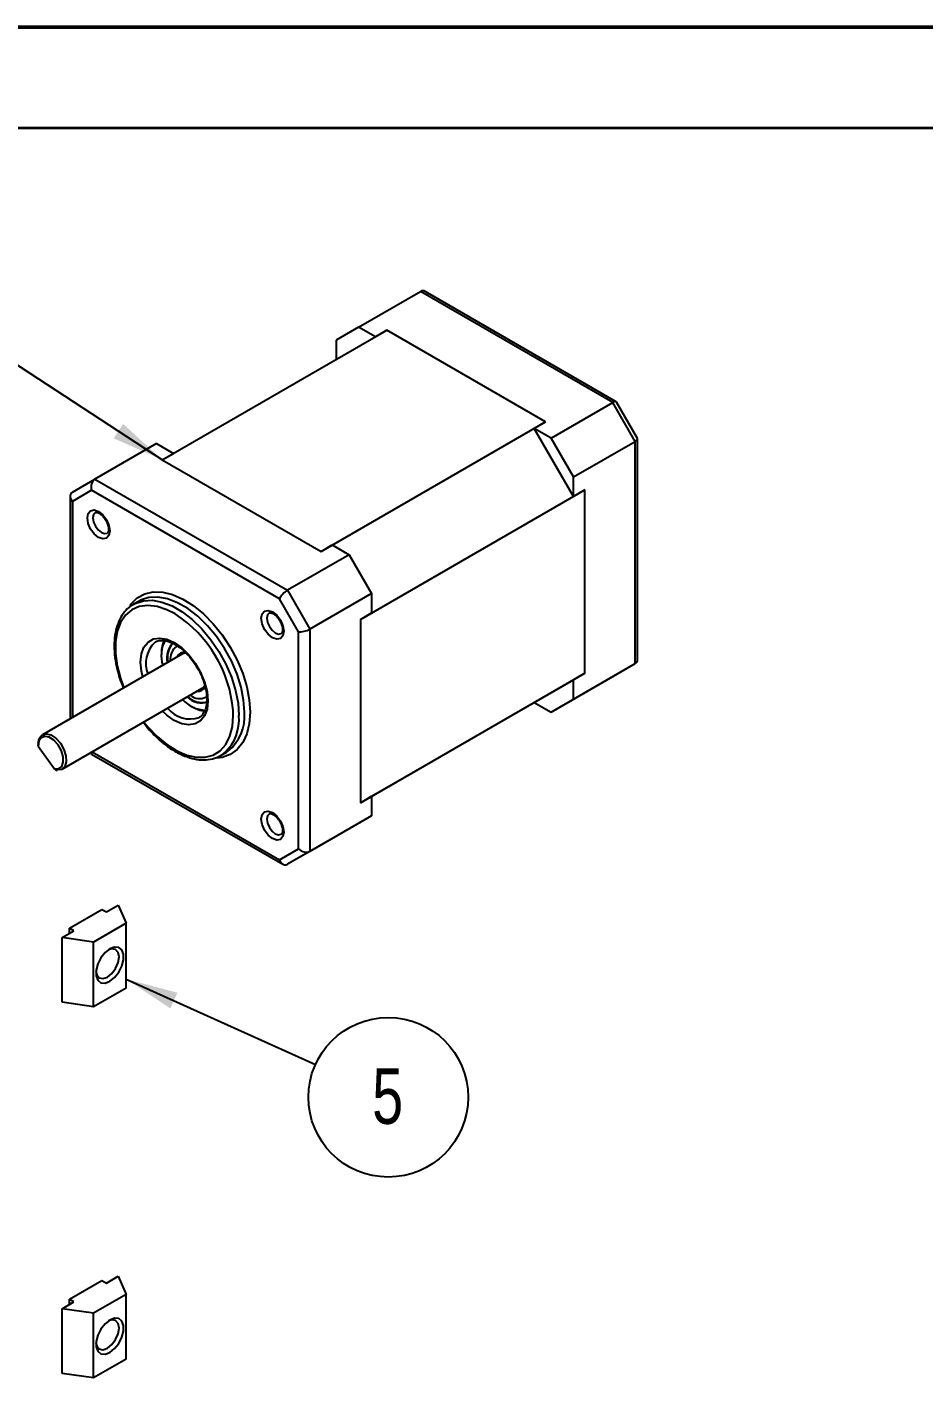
# Model space of a CAD drawing. Header units: millimetres. Extents: x 0 to 279, y 0 to 216.
# Drawn here: x 98.6 to 155.1, y 130.7 to 215.9 of the extents above; entities that cross this region are included whole.
import ezdxf

# ---------------------------------------------------------------- set-up
doc = ezdxf.new("R2010")
doc.units = ezdxf.units.MM
doc.layers.add('PAGE_BORDER', color=7, linetype='Continuous')
doc.layers.add('TITLE_BLOCK_BORDER', color=7, linetype='Continuous')
doc.styles.add('SLDTEXTSTYLE0', font='TXT', dxfattribs={"width": 0.75})
doc.dimstyles.new('SLDDIMSTYLE0', dxfattribs={"dimtxt": 0.18, "dimasz": 3.302, "dimexe": 0, "dimexo": 0.0625, "dimgap": 0, "dimtad": 0, "dimtih": 1, "dimtoh": 1, "dimdec": 0, "dimrnd": 1e-09, "dimzin": 0, "dimdsep": 46, "dimtxsty": 'Standard', "dimsah": 1, "dimcen": 0.09, "dimadec": 0, "dimazin": 0, "dimtfac": 3.302, "dimtdec": 0, "dimtofl": 0, "dimtmove": 0, "dimatfit": 3, "dimfxl": 1, "dimfrac": 2, "dimtolj": 1, "dimtzin": 0, "dimarcsym": 0})

# ---------------------------------------------------------------- blocks, each defined once
blk = doc.blocks.new('SW_NOTE_130')
at = {"layer": 'TITLE_BLOCK_BORDER', "color": 0}
blk.add_circle((4.586, -2.069), 5.031, dxfattribs=at)
at = {"layer": 'TITLE_BLOCK_BORDER', "color": 0, "insert": (4.55, -0.245), "char_height": 3.5, "attachment_point": 2, "style": 'SLDTEXTSTYLE0'}
blk.add_mtext('5', dxfattribs=at)

msp = doc.modelspace()

# ---------------------------------------------------------------- linework, layer by layer
at = {"color": 7, "linetype": 'Continuous', "lineweight": 50}
msp.add_line((0, 215.9), (279.4, 215.9), dxfattribs=at)
at = {"color": 7, "linetype": 'Continuous', "lineweight": 25}
for p, q in [((119.452, 196.988), (123.342, 199.233)), ((135.468, 192.232), (123.342, 199.233)), ((135.675, 192.282), (123.634, 199.233)), ((107.078, 188.62), (121.22, 196.784)), ((119.452, 196.988), (118.038, 196.171)), ((120.513, 196.376), (119.452, 196.988)), ((121.22, 196.784), (120.513, 196.376)), ((131.226, 191.008), (121.22, 196.784)), ((118.038, 196.171), (118.038, 194.947)), ((131.579, 189.987), (135.468, 192.232)), ((136.883, 189.783), (135.468, 192.232)), ((137.022, 189.964), (135.695, 192.262)), ((117.084, 182.844), (131.226, 191.008)), ((131.226, 191.008), (130.519, 190.6)), ((131.579, 189.987), (130.519, 190.6)), ((132.994, 186.313), (130.519, 190.6)), ((132.994, 187.538), (131.579, 189.987)), ((137.029, 176.033), (137.029, 189.937)), ((106.725, 189.64), (102.835, 187.395)), ((106.725, 189.64), (107.785, 189.028)), ((132.994, 187.538), (136.883, 189.783)), ((136.883, 175.779), (136.883, 189.783)), ((107.078, 188.62), (107.785, 189.028)), ((107.078, 188.62), (117.084, 182.844)), ((101.421, 186.578), (102.835, 187.395)), ((102.835, 187.395), (114.962, 180.394)), ((132.994, 186.313), (132.994, 187.538)), ((102.628, 186.698), (101.421, 186.001)), ((114.462, 179.867), (102.628, 186.698)), ((119.558, 178.557), (133.701, 186.721)), ((133.701, 186.721), (132.994, 186.313)), ((133.701, 175.167), (133.701, 186.721)), ((101.275, 186.325), (101.275, 172.42)), ((117.084, 182.844), (117.791, 183.252)), ((117.791, 183.252), (118.851, 182.64)), ((118.851, 182.64), (114.962, 180.394)), ((118.851, 182.64), (120.266, 180.19)), ((105.619, 179.717), (105.265, 179.513)), ((115.669, 177.776), (114.462, 179.867)), ((114.962, 180.394), (116.377, 177.945)), ((120.266, 180.19), (116.377, 177.945)), ((120.266, 180.19), (120.266, 178.965)), ((119.558, 178.557), (120.266, 178.965)), ((119.558, 178.557), (119.558, 167.003)), ((106.64, 177.131), (106.609, 177.112)), ((115.669, 164.11), (115.669, 177.776)), ((116.377, 177.945), (116.377, 163.941)), ((108.345, 176.383), (99.523, 171.291)), ((107.025, 176.423), (107.025, 176.342)), ((108.011, 176.879), (107.976, 176.859)), ((132.994, 173.534), (136.883, 175.779)), ((135.468, 174.963), (136.883, 175.779)), ((119.558, 167.003), (133.701, 175.167)), ((130.519, 173.33), (132.994, 174.759)), ((131.579, 172.717), (135.468, 174.963)), ((133.701, 175.167), (132.994, 174.759)), ((132.994, 173.534), (132.994, 174.759)), ((100.773, 169.126), (109.595, 174.218)), ((108.899, 173.096), (108.969, 173.055)), ((109.822, 173.661), (109.857, 173.681)), ((120.266, 167.411), (130.519, 173.33)), ((130.519, 173.33), (131.579, 172.717)), ((131.579, 172.717), (132.994, 173.534)), ((101.282, 172.393), (101.32, 172.328)), ((99.236, 170.684), (99.235, 170.658)), ((99.266, 170.561), (100.285, 169.146)), ((102.57, 170.163), (102.609, 170.095)), ((102.628, 170.076), (114.669, 163.125)), ((110.765, 169.986), (111.118, 170.19)), ((111.009, 170.155), (110.765, 169.986)), ((111.118, 170.19), (111.212, 170.249)), ((119.558, 167.003), (120.266, 167.411)), ((120.266, 167.411), (120.266, 166.186)), ((120.266, 166.186), (116.377, 163.941)), ((120.266, 166.186), (118.851, 165.37)), ((118.851, 165.37), (114.962, 163.125)), ((114.462, 163.413), (115.669, 164.11)), ((116.377, 163.941), (114.962, 163.125)), ((101.23, 159.101), (103.281, 160.285)), ((103.281, 160.285), (103.564, 160.122)), ((103.564, 160.122), (104.306, 160.55)), ((104.306, 160.55), (104.801, 159.407)), ((104.801, 159.407), (102.75, 158.224)), ((104.801, 155.325), (104.801, 159.407)), ((100.771, 158.509), (101.513, 158.938)), ((102.75, 158.224), (100.771, 158.509)), ((100.771, 154.427), (100.771, 158.509)), ((101.513, 158.938), (101.23, 159.101)), ((101.23, 158.775), (101.23, 159.101)), ((102.75, 154.141), (102.75, 158.224)), ((104.801, 155.325), (102.75, 154.141)), ((102.75, 154.141), (100.771, 154.427)), ((103.564, 136.728), (104.306, 137.156)), ((104.306, 137.156), (104.801, 136.013)), ((101.23, 135.707), (103.281, 136.891)), ((103.281, 136.891), (103.564, 136.728)), ((100.771, 135.115), (101.513, 135.544)), ((101.513, 135.544), (101.23, 135.707)), ((101.23, 135.381), (101.23, 135.707)), ((104.801, 136.013), (102.75, 134.83)), ((104.801, 131.931), (104.801, 136.013)), ((102.75, 134.83), (100.771, 135.115)), ((100.771, 131.033), (100.771, 135.115)), ((102.75, 130.747), (102.75, 134.83)), ((104.801, 131.931), (102.75, 130.747)), ((102.75, 130.747), (100.771, 131.033))]:
    msp.add_line(p, q, dxfattribs=at)
at = {"color": 8, "linetype": 'Continuous', "lineweight": 25}
for p, q in [((101.421, 186.001), (101.421, 172.386)), ((111.551, 172.504), (111.541, 172.82)), ((102.67, 170.221), (114.462, 163.413))]:
    msp.add_line(p, q, dxfattribs=at)
at = {"color": 7, "linetype": 'Continuous', "lineweight": 25, "flags": 128}
for points in [[(103.772, 184.139), (103.719, 183.858), (103.565, 183.682), (103.336, 183.637), (103.065, 183.731), (102.795, 183.949), (102.565, 184.259), (102.412, 184.612), (102.358, 184.956), (102.412, 185.237), (102.565, 185.414), (102.795, 185.458), (103.065, 185.364), (103.336, 185.146), (103.565, 184.836), (103.719, 184.483), (103.772, 184.139)], [(105.769, 179.795), (105.735, 179.778), (105.619, 179.717)], [(114.732, 177.812), (114.679, 177.531), (114.525, 177.354), (114.296, 177.31), (114.025, 177.404), (113.755, 177.622), (113.525, 177.932), (113.372, 178.285), (113.318, 178.629), (113.372, 178.91), (113.525, 179.086), (113.755, 179.131), (114.025, 179.037), (114.296, 178.819), (114.525, 178.509), (114.679, 178.156), (114.732, 177.812)], [(108.572, 176.442), (108.531, 176.44), (108.345, 176.383)], [(109.595, 174.218), (109.644, 174.252), (109.76, 174.388)], [(99.265, 170.737), (99.327, 171.06), (99.496, 171.273), (99.748, 171.349), (100.052, 171.279), (100.368, 171.07), (100.657, 170.75), (100.879, 170.361), (101.008, 169.952), (101.025, 169.576), (100.93, 169.281), (100.734, 169.106), (100.463, 169.073)], [(100.285, 169.146), (100.548, 169.15), (100.744, 169.293), (100.845, 169.555), (100.838, 169.901), (100.723, 170.281), (100.517, 170.645), (100.248, 170.941), (99.953, 171.129), (99.673, 171.183), (99.446, 171.096), (99.304, 170.878), (99.266, 170.561)], [(114.732, 165.156), (114.679, 164.874), (114.525, 164.698), (114.296, 164.653), (114.025, 164.747), (113.755, 164.966), (113.525, 165.275), (113.372, 165.629), (113.318, 165.972), (113.372, 166.254), (113.525, 166.43), (113.755, 166.475), (114.025, 166.381), (114.296, 166.162), (114.525, 165.853), (114.679, 165.499), (114.732, 165.156)], [(103.776, 155.753), (104.078, 155.99), (104.344, 156.32), (104.541, 156.706), (104.646, 157.099), (104.646, 157.454), (104.541, 157.726), (104.344, 157.884), (104.078, 157.908), (103.776, 157.795), (103.473, 157.559), (103.208, 157.228), (103.01, 156.843), (102.905, 156.449), (102.905, 156.094), (103.01, 155.822), (103.208, 155.664), (103.473, 155.64), (103.776, 155.753)], [(103.623, 156.019), (103.902, 156.244), (104.139, 156.564), (104.298, 156.929), (104.354, 157.284), (104.298, 157.575), (104.139, 157.758), (103.902, 157.804), (103.695, 157.744)], [(102.896, 156.359), (102.948, 156.15), (103.106, 155.967), (103.343, 155.921), (103.623, 156.019)], [(103.776, 132.36), (104.078, 132.596), (104.344, 132.926), (104.541, 133.312), (104.646, 133.705), (104.646, 134.06), (104.541, 134.332), (104.344, 134.49), (104.078, 134.514), (103.776, 134.401), (103.473, 134.165), (103.208, 133.834), (103.01, 133.449), (102.905, 133.055), (102.905, 132.7), (103.01, 132.428), (103.208, 132.27), (103.473, 132.247), (103.776, 132.36)], [(103.623, 132.625), (103.902, 132.85), (104.139, 133.17), (104.298, 133.535), (104.354, 133.89), (104.298, 134.181), (104.139, 134.364), (103.902, 134.41), (103.695, 134.35)], [(102.896, 132.965), (102.948, 132.756), (103.106, 132.574), (103.343, 132.527), (103.623, 132.625)]]:
    msp.add_lwpolyline(points, dxfattribs=at)
at = {"color": 8, "linetype": 'Continuous', "lineweight": 25, "flags": 128}
for points in [[(102.869, 185.3), (102.867, 185.299), (102.752, 185.167), (102.712, 184.956), (102.752, 184.698), (102.867, 184.433), (103.039, 184.201), (103.242, 184.037), (103.445, 183.967), (103.617, 184), (103.622, 184.003)], [(105.026, 179.439), (105.109, 179.549), (105.502, 179.926), (105.974, 180.177), (106.512, 180.295), (107.104, 180.278), (107.732, 180.125), (108.382, 179.842), (109.035, 179.434), (109.677, 178.912), (110.288, 178.291), (110.855, 177.586), (111.362, 176.816), (111.796, 176), (112.145, 175.159), (112.402, 174.316), (112.559, 173.492), (112.611, 172.709)], [(105.24, 179.498), (105.381, 179.574), (105.888, 179.737), (106.453, 179.764), (107.06, 179.654), (107.694, 179.411), (108.336, 179.04), (108.97, 178.552), (109.577, 177.96), (110.142, 177.281), (110.649, 176.533), (111.084, 175.736), (111.435, 174.913), (111.693, 174.084), (111.851, 173.274), (111.904, 172.504)], [(112.258, 172.709), (112.205, 173.478), (112.047, 174.288), (111.789, 175.117), (111.438, 175.94), (111.003, 176.737), (110.496, 177.485), (109.931, 178.165), (109.323, 178.756), (108.69, 179.244), (108.047, 179.615), (107.414, 179.858), (106.806, 179.968), (106.241, 179.941), (105.769, 179.795)], [(107.886, 178.907), (107.367, 179.172), (106.751, 179.374), (106.167, 179.44), (105.631, 179.369), (105.158, 179.161), (104.763, 178.824), (104.455, 178.366), (104.246, 177.802), (104.139, 177.146), (104.139, 176.419), (104.246, 175.641), (104.455, 174.835), (104.664, 174.258)], [(113.829, 178.973), (113.827, 178.972), (113.712, 178.84), (113.672, 178.629), (113.712, 178.371), (113.827, 178.106), (113.999, 177.874), (114.202, 177.71), (114.405, 177.639), (114.577, 177.673), (114.582, 177.676)], [(105.85, 174.943), (105.77, 175.296), (105.717, 175.872), (105.77, 176.387), (105.927, 176.814), (106.18, 177.132), (106.516, 177.326), (106.918, 177.386), (107.366, 177.308), (107.838, 177.097), (108.31, 176.763), (108.759, 176.323), (109.161, 175.799), (109.497, 175.217), (109.749, 174.607), (109.906, 173.999), (109.96, 173.423), (109.96, 173.423)], [(109.96, 173.423), (109.906, 172.909), (109.749, 172.481), (109.497, 172.163), (109.161, 171.969), (108.759, 171.909), (108.31, 171.987), (107.838, 172.198), (107.366, 172.532), (107.099, 172.778)], [(105.913, 172.093), (106.167, 171.785), (106.751, 171.176), (107.367, 170.668), (107.996, 170.274), (108.62, 170.005), (109.222, 169.871), (109.785, 169.874), (110.291, 170.014), (110.727, 170.287), (111.079, 170.686), (111.338, 171.199), (111.497, 171.811), (111.551, 172.504)], [(112.611, 172.709), (112.559, 171.986), (112.402, 171.343), (112.145, 170.796), (111.796, 170.359), (111.362, 170.044), (110.855, 169.858), (110.519, 169.812)], [(113.829, 166.317), (113.827, 166.316), (113.712, 166.183), (113.672, 165.972), (113.712, 165.715), (113.827, 165.449), (113.999, 165.217), (114.202, 165.054), (114.405, 164.983), (114.577, 165.017), (114.582, 165.019)]]:
    msp.add_lwpolyline(points, dxfattribs=at)
at = {"color": 7, "linetype": 'Continuous', "lineweight": 25}
for centre, radius, start, end in [((103.519, 172.144), 8.05, 4.8214, 57.15178), ((109.07, 176.278), 2.057, 151.61347, 197.24228), ((108.834, 176.475), 1.81, 154.65475, 181.6533), ((108.637, 176.142), 1.277, 129.63716, 193.85413), ((108.801, 176.148), 1.399, 139.09922, 192.01171), ((108.545, 176.086), 0.96, 126.34758, 188.11562), ((108.469, 176.005), 0.489, 82.47277, 157.04872), ((109.431, 174.491), 0.918, 230.30161, 295.22444), ((109.324, 174.523), 0.496, 263.57891, 335.16283), ((109.868, 174.902), 2.06, 222.76586, 268.17002), ((109.517, 174.523), 1.218, 224.39211, 292.10585), ((109.583, 174.605), 1.283, 225.42066, 283.9718), ((109.907, 174.556), 1.769, 238.00187, 265.06831)]:
    msp.add_arc(centre, radius, start, end, dxfattribs=at)
at = {"color": 8, "linetype": 'Continuous', "lineweight": 25}
for centre, radius, start, end in [((107.876, 175.786), 1.834, 133.70987, 201.13495), ((108.829, 174.106), 1.82, 219.03112, 288.78943), ((109.082, 172.235), 2.835, 312.82501, 5.46375), ((109.437, 172.455), 2.832, 308.81715, 5.13947)]:
    msp.add_arc(centre, radius, start, end, dxfattribs=at)
at = {"color": 7, "linetype": 'Continuous', "lineweight": 25}
for centre, major_axis, ratio, start_param, end_param in [((123.488, 198.74), (0, 0.533), 0.717434, 5.890469, 6.675786), ((135.322, 191.909), (0.365, 0.365), 0.317888, 6.198205, 7.153483), ((136.529, 189.818), (0.498, 0.133), 0.317765, 5.412847, 6.368125), ((102.982, 186.902), (0, 0.533), 0.717434, 0.392601, 1.963397), ((101.775, 186.205), (0.462, -0.267), 0.7174, 2.748836, 4.319632), ((114.816, 180.071), (0.365, 0.365), 0.317888, 0.870298, 2.441094), ((116.023, 177.98), (0.498, 0.133), 0.317765, 3.842051, 5.412847), ((136.529, 176.152), (0.462, -0.267), 0.7174, 5.890429, 6.675827), ((101.775, 172.54), (0.498, 0.133), 0.317765, 3.056653, 3.628158), ((102.982, 170.449), (0.365, 0.365), 0.317888, 2.644443, 3.226573), ((116.023, 164.314), (0.462, -0.267), 0.7174, 4.319632, 5.890429), ((114.816, 163.617), (0, 0.533), 0.717434, 1.963397, 3.534194)]:
    msp.add_ellipse(centre, major_axis=major_axis, ratio=ratio, start_param=start_param, end_param=end_param, dxfattribs=at)
for points, knots in [([(102.872, 185.296), (102.883, 185.303), (102.907, 185.319), (103.022, 185.303), (103.188, 185.214), (103.366, 185.051), (103.53, 184.825), (103.649, 184.565), (103.695, 184.363), (103.698, 184.267), (103.699, 184.241)], [0, 0, 0, 0, 0.118448, 0.253373, 0.380562, 0.516005, 0.657939, 0.803805, 0.948433, 1, 1, 1, 1]), ([(103.699, 184.241), (103.697, 184.206), (103.693, 184.114), (103.653, 184.026), (103.63, 184.011), (103.618, 184.004)], [0, 0, 0, 0, 0.242687, 0.641309, 1, 1, 1, 1]), ([(105.245, 179.483), (105.186, 179.452), (104.976, 179.343), (104.686, 179.039), (104.389, 178.586), (104.181, 178.038), (104.063, 177.413), (104.04, 176.721), (104.11, 175.982), (104.28, 175.214), (104.456, 174.625), (104.599, 174.304), (104.628, 174.238)], [0, 0, 0, 0, 0.043779, 0.156311, 0.269152, 0.383608, 0.499812, 0.617091, 0.73475, 0.852339, 0.969783, 1, 1, 1, 1]), ([(113.832, 178.969), (113.843, 178.976), (113.867, 178.992), (113.982, 178.976), (114.148, 178.887), (114.326, 178.724), (114.49, 178.497), (114.61, 178.238), (114.655, 178.036), (114.658, 177.939), (114.659, 177.914)], [0, 0, 0, 0, 0.118448, 0.253373, 0.380562, 0.516005, 0.657939, 0.803805, 0.948433, 1, 1, 1, 1]), ([(106.618, 177.108), (106.632, 177.12), (106.726, 177.2), (106.944, 177.244), (107.289, 177.235), (107.676, 177.109), (108.091, 176.872), (108.501, 176.534), (108.884, 176.123), (109.099, 175.801), (109.203, 175.645)], [0, 0, 0, 0, 0.027305, 0.178781, 0.311681, 0.453211, 0.59192, 0.730268, 0.868993, 1, 1, 1, 1]), ([(114.659, 177.914), (114.657, 177.879), (114.653, 177.786), (114.613, 177.699), (114.59, 177.684), (114.579, 177.677)], [0, 0, 0, 0, 0.242687, 0.641309, 1, 1, 1, 1]), ([(109.203, 175.645), (109.21, 175.636), (109.331, 175.465), (109.515, 175.088), (109.731, 174.544), (109.862, 174.006), (109.878, 173.684), (109.886, 173.525)], [0, 0, 0, 0, 0.014597, 0.263351, 0.51193, 0.759619, 1, 1, 1, 1]), ([(109.886, 173.525), (109.884, 173.446), (109.877, 173.214), (109.805, 172.882), (109.645, 172.587), (109.512, 172.425), (109.416, 172.387), (109.408, 172.384)], [0, 0, 0, 0, 0.14374, 0.418566, 0.693784, 0.975087, 1, 1, 1, 1]), ([(105.878, 172.073), (106.009, 171.907), (106.312, 171.522), (106.838, 171.004), (107.433, 170.522), (108.046, 170.141), (108.662, 169.87), (109.266, 169.718), (109.845, 169.69), (110.375, 169.795), (110.774, 169.962), (110.963, 170.131), (111.022, 170.184)], [0, 0, 0, 0, 0.0828287, 0.1917769, 0.3009275, 0.4103364, 0.5200014, 0.6297025, 0.7388178, 0.8464701, 0.952163, 1, 1, 1, 1]), ([(99.229, 170.658), (99.229, 170.654), (99.229, 170.637), (99.24, 170.602), (99.257, 170.575), (99.266, 170.561)], [0, 0, 0, 0, 0.123029, 0.547052, 1, 1, 1, 1]), ([(100.285, 169.146), (100.292, 169.137), (100.311, 169.114), (100.347, 169.084), (100.39, 169.065), (100.424, 169.061), (100.448, 169.065), (100.458, 169.07), (100.463, 169.073)], [0, 0, 0, 0, 0.154913, 0.41458, 0.625834, 0.804739, 0.910794, 1, 1, 1, 1]), ([(113.832, 166.312), (113.843, 166.32), (113.867, 166.335), (113.982, 166.32), (114.148, 166.23), (114.326, 166.068), (114.49, 165.841), (114.61, 165.581), (114.655, 165.379), (114.658, 165.283), (114.659, 165.258)], [0, 0, 0, 0, 0.118448, 0.253373, 0.380562, 0.516005, 0.657939, 0.803805, 0.948433, 1, 1, 1, 1]), ([(114.659, 165.258), (114.657, 165.223), (114.653, 165.13), (114.613, 165.043), (114.59, 165.028), (114.579, 165.021)], [0, 0, 0, 0, 0.242687, 0.641309, 1, 1, 1, 1])]:
    msp.add_open_spline(points, degree=3, knots=knots, dxfattribs=at)
at = {"layer": 'PAGE_BORDER', "lineweight": 35}
msp.add_line((6.35, 209.55), (273.05, 209.55), dxfattribs=at)

# ---------------------------------------------------------------- block references
at = {"layer": 'TITLE_BLOCK_BORDER'}
msp.add_blockref('SW_NOTE_130', (116.731, 150.512), dxfattribs=at)

# ---------------------------------------------------------------- leaders
for points in [[(107.078, 188.62), (97.065, 195.18)], [(104.801, 155.893), (116.731, 150.512)]]:
    msp.add_leader(points, dimstyle='SLDDIMSTYLE0', dxfattribs=at)

doc.saveas('drawing.dxf')
